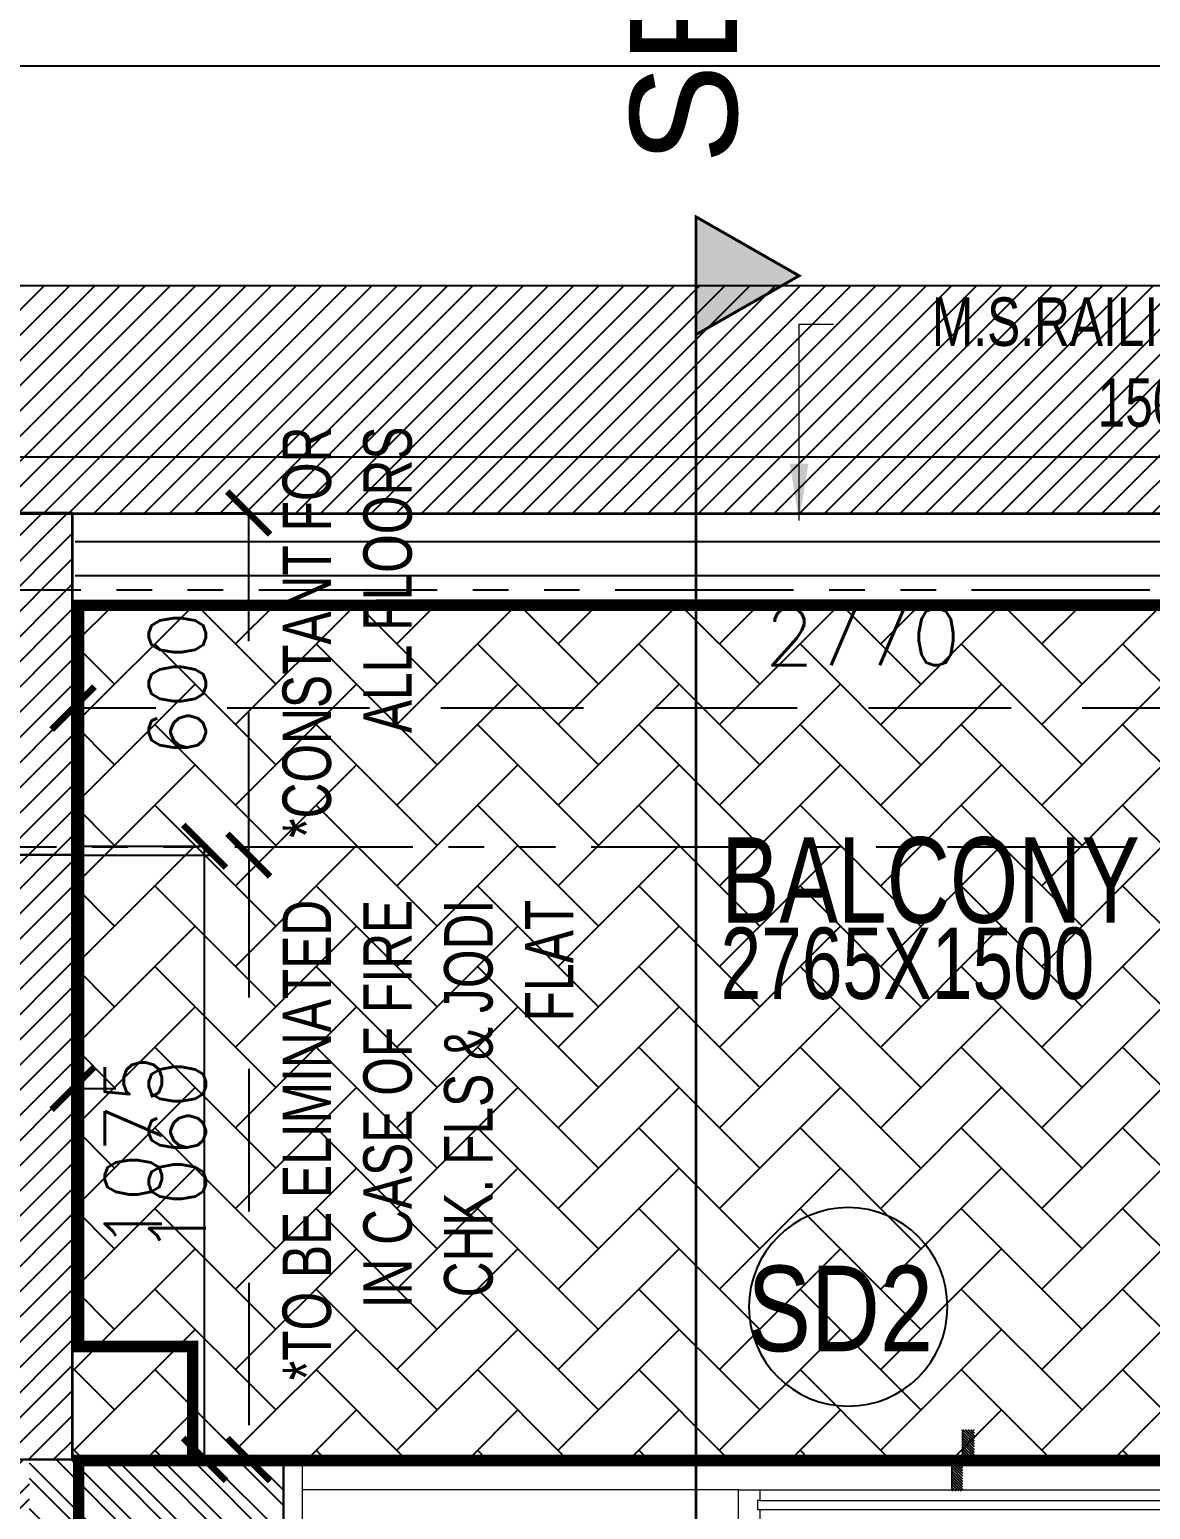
# Model space of a CAD drawing. Header units: millimetres. Extents: x 1135099 to 1230264, y -5736945 to -5695799.
# Drawn here: x 1206271 to 1208237, y -5702252 to -5699657 of the extents above; entities that cross this region are included whole.
import ezdxf
from ezdxf.enums import TextEntityAlignment as Align

# ---------------------------------------------------------------- set-up
doc = ezdxf.new("R2010")
doc.units = ezdxf.units.MM
doc.header["$LTSCALE"] = 1000
doc.header["$MEASUREMENT"] = 0
for name, pattern in [('$0$AUDIT_D_120904163729-0', [0]), ('$0$PHANTOM2', [1.25, 0.625, -0.125, 0.125, -0.125, 0.125, -0.125]), ('$2$AUDIT_D_120904163729-0', [0]), ('$5$HIDDEN', [0.375, 0.25, -0.125]), ('2BHK-A - BACK$1$AUDIT_D_120904163729-0', [0]), ('AUDIT_D_120904163729-0', [0]), ('T8(T9 IS SIMILAR) - DIMENSION & TEXTING$0$HIDDEN', [0.375, 0.25, -0.125]), ('T8(T9 IS SIMILAR) - TYPICAL FLOOR ELEVATION$1$AUDIT_D_120904163729-0', [0]), ('T8(T9 IS SIMILAR)$0$$0$HIDDEN', [0.375, 0.25, -0.125]), ('T8_PROFILE SECTIONS$0$HIDDEN', [0.375, 0.25, -0.125]), ('T8_PROFILE SECTIONS$0$PHANTOM2', [1.25, 0.625, -0.125, 0.125, -0.125, 0.125, -0.125])]:
    doc.linetypes.add(name, pattern=pattern)
doc.layers.get('0').update_dxf_attribs({"linetype": 'AUDIT_D_120904163729-0'})
for name, color, linetype in [('$0$A-WALL-FEATURES', 6, '$0$AUDIT_D_120904163729-0'), ('$1$A-DIM', 1, '$2$AUDIT_D_120904163729-0'), ('2BHK-A - BACK$1$A-DECK SUNK 125', 8, 'Continuous'), ('2BHK-A - BACK$1$A-HATCH -160', 251, '2BHK-A - BACK$1$AUDIT_D_120904163729-0'), ('2BHK-A - BACK$1$a-tile drop', 3, 'Continuous'), ('2BHK-A - BACK$1$APT PLANS-typ$0$TILEDROP', 3, 'Continuous'), ('2BHK-A - BACK$1$ELE 1', 1, 'Continuous'), ('T8(T9 IS SIMILAR) - DIMENSION & TEXTING$0$A-DIMENSIONS', 2, 'T8(T9 IS SIMILAR) - DIMENSION & TEXTING$0$HIDDEN'), ('T8(T9 IS SIMILAR) - DIMENSION & TEXTING$1$a-window-no', 125, 'Continuous'), ('T8(T9 IS SIMILAR) - TYPICAL FLOOR ELEVATION$1$A-WALL-FEATURES', 6, 'T8(T9 IS SIMILAR) - TYPICAL FLOOR ELEVATION$1$AUDIT_D_120904163729-0'), ('T8(T9 IS SIMILAR)$0$S-BEAM', 20, 'T8(T9 IS SIMILAR)$0$$0$HIDDEN'), ('T8_PROFILE SECTIONS$0$A-PROFILE SECTIONS', 81, 'T8_PROFILE SECTIONS$0$PHANTOM2')]:
    doc.layers.add(name, color=color, linetype=linetype)
for name, color, linetype, lineweight in [('2BHK-A - BACK$1$A-WALL- 160', 6, 'Continuous', 30), ('2BHK-A - BACK$1$Ele', 8, 'Continuous', 15), ('2BHK-A - BACK$1$Window', 4, 'Continuous', 20), ('T8(T9 IS SIMILAR) - DIMENSION & TEXTING$1$a-Text', 4, 'Continuous', 0), ('T8(T9 IS SIMILAR) - DIMENSION & TEXTING$1$a-TEXT -R SIZE', 4, 'Continuous', 0), ('T8(T9 IS SIMILAR) - DIMENSION & TEXTING$1$R0-18-10-2014-T1-1st Podium Floor Plan$0$Text', 2, 'Continuous', 0), ('T8(T9 IS SIMILAR)$0$D&W', 8, 'Continuous', 25)]:
    doc.layers.add(name, color=color, linetype=linetype, lineweight=lineweight)
doc.layers.add('A-RERA CARPET AREA', color=30, linetype='Continuous', plot=False)
doc.styles.add('$6$Romans 1', font='romans.shx', dxfattribs={"height": 100})
doc.styles.add('T8(T9 IS SIMILAR) - DIMENSION & TEXTING$0$Romans 1', font='romans.shx', dxfattribs={"height": 100})
doc.styles.add('T8(T9 IS SIMILAR) - DIMENSION & TEXTING$1$ARIAL ARROW', font='swisscl.ttf')
doc.styles.add('T8(T9 IS SIMILAR) - DIMENSION & TEXTING$1$LODHA STANDERD', font='sanss___.ttf')
doc.styles.add('T8(T9 IS SIMILAR) - DIMENSION & TEXTING$1$Tahoma', font='tahoma.ttf')
doc.styles.add('T8_PROFILE SECTIONS$0$arial', font='sanss___.ttf')
doc.dimstyles.new('$2$ALPINE S', dxfattribs={"dimscale": 0, "dimtxt": 100, "dimasz": 75, "dimexe": 0, "dimexo": 0, "dimgap": 75, "dimtad": 1, "dimdec": 0, "dimzin": 0, "dimdsep": 46, "dimtxsty": '$6$Romans 1', "dimblk": '$6$_ArchTick', "dimcen": 0.09, "dimclrd": 256, "dimclre": 256, "dimclrt": 7, "dimadec": 0, "dimazin": 0, "dimtfac": 1, "dimtdec": 0, "dimtofl": 0, "dimtmove": 1, "dimatfit": 0, "dimldrblk": '$2$_Open90', "dimfxl": 1, "dimtolj": 1, "dimtzin": 0, "dimarcsym": 0})
doc.dimstyles.new('T8(T9 IS SIMILAR) - DIMENSION & TEXTING$0$ALPINE S', dxfattribs={"dimscale": 0, "dimtxt": 100, "dimasz": 75, "dimexe": 0, "dimexo": 0, "dimgap": 75, "dimtad": 1, "dimdec": 0, "dimzin": 0, "dimdsep": 46, "dimtxsty": 'T8(T9 IS SIMILAR) - DIMENSION & TEXTING$0$Romans 1', "dimblk": 'T8(T9 IS SIMILAR) - DIMENSION & TEXTING$0$_ArchTick', "dimcen": 0.09, "dimclrd": 256, "dimclre": 256, "dimclrt": 7, "dimadec": 0, "dimazin": 0, "dimtfac": 1, "dimtdec": 0, "dimtofl": 0, "dimtmove": 1, "dimatfit": 0, "dimldrblk": 'T8(T9 IS SIMILAR) - DIMENSION & TEXTING$0$_Open90', "dimfxl": 1, "dimtolj": 1, "dimtzin": 0, "dimarcsym": 0})
doc.dimstyles.new('T8(T9 IS SIMILAR) - DIMENSION & TEXTING$1$SAMATA STD', dxfattribs={"dimtxt": 100, "dimasz": 50, "dimexe": 50, "dimexo": 50, "dimgap": 10, "dimtad": 0, "dimdec": 0, "dimrnd": 5, "dimzin": 0, "dimdsep": 46, "dimtxsty": 'T8(T9 IS SIMILAR) - DIMENSION & TEXTING$1$Tahoma', "dimblk": 'T8(T9 IS SIMILAR) - DIMENSION & TEXTING$1$_Origin2', "dimcen": -50, "dimdle": 50, "dimclrd": 7, "dimclre": 7, "dimclrt": 7, "dimadec": 0, "dimazin": 0, "dimtfac": 1, "dimtdec": 0, "dimtmove": 1, "dimatfit": 3, "dimfxl": 150, "dimtfill": 1, "dimtolj": 1, "dimtzin": 0, "dimlwd": -1, "dimlwe": -1, "dimarcsym": 0})

# ---------------------------------------------------------------- blocks, each defined once
blk = doc.blocks.new('T8(T9 IS SIMILAR) - DIMENSION & TEXTING$1$WINDOW TAG')
at = {"layer": 'T8(T9 IS SIMILAR) - DIMENSION & TEXTING$1$a-window-no'}
blk.add_circle((0, 0), 174.0900956831736, dxfattribs=at)
at = {"layer": 'T8(T9 IS SIMILAR) - DIMENSION & TEXTING$1$a-window-no', "style": 'T8(T9 IS SIMILAR) - DIMENSION & TEXTING$1$LODHA STANDERD'}
blk.add_attdef('WINDOW', text='', height=150, dxfattribs=at).set_placement((11.34681474116587, 2.790841638110578), align=Align.MIDDLE_CENTER)
blk = doc.blocks.new('T8(T9 IS SIMILAR) - DIMENSION & TEXTING$0$_ArchTick')
at = {"color": 0, "linetype": 'ByBlock', "const_width": 0.15}
blk.add_lwpolyline([(-0.5, -0.5), (0.5, 0.5)], dxfattribs=at)
blk = doc.blocks.new('*D495')
at = {"layer": 'T8(T9 IS SIMILAR) - DIMENSION & TEXTING$0$A-DIMENSIONS', "linetype": 'T8(T9 IS SIMILAR) - DIMENSION & TEXTING$0$HIDDEN', "lineweight": -2, "transparency": 16777216}
for p, q in [((1206347.264499908, -5700900.801888522), (1206347.264499908, -5700846.49999999)), ((1209117.264499895, -5700900.801888522), (1209117.264499895, -5700846.49999999))]:
    blk.add_line(p, q, dxfattribs=at)
at = {"layer": 'T8(T9 IS SIMILAR) - DIMENSION & TEXTING$0$A-DIMENSIONS', "lineweight": -2, "transparency": 16777216}
blk.add_line((1209117.264499895, -5700846.49999999), (1206347.264499908, -5700846.49999999), dxfattribs=at)
at = {"layer": 'T8(T9 IS SIMILAR) - DIMENSION & TEXTING$0$A-DIMENSIONS', "linetype": 'ByBlock', "lineweight": -2, "transparency": 16777216, "xscale": 75, "yscale": 75, "zscale": 75, "rotation": 180}
blk.add_blockref('T8(T9 IS SIMILAR) - DIMENSION & TEXTING$0$_ArchTick', (1206347.264499908, -5700846.49999999), dxfattribs=at)
at = {"layer": 'T8(T9 IS SIMILAR) - DIMENSION & TEXTING$0$A-DIMENSIONS', "linetype": 'ByBlock', "lineweight": -2, "transparency": 16777216, "xscale": 75, "yscale": 75, "zscale": 75}
blk.add_blockref('T8(T9 IS SIMILAR) - DIMENSION & TEXTING$0$_ArchTick', (1209117.264499895, -5700846.49999999), dxfattribs=at)
at = {"layer": 'T8(T9 IS SIMILAR) - DIMENSION & TEXTING$0$A-DIMENSIONS', "color": 7, "linetype": 'ByBlock', "transparency": 16777216, "insert": (1207732.264499902, -5700721.49999999), "char_height": 100, "attachment_point": 5, "style": 'T8(T9 IS SIMILAR) - DIMENSION & TEXTING$0$Romans 1'}
blk.add_mtext('\\A1;2770', dxfattribs=at)
blk = doc.blocks.new('T8(T9 IS SIMILAR) - DIMENSION & TEXTING$0$_Open90')
at = {"color": 0, "linetype": 'ByBlock', "lineweight": -2}
for p, q in [((-0.5, 0.5), (0, 0)), ((0, 0), (-1, 0)), ((0, 0), (-0.5, -0.5))]:
    blk.add_line(p, q, dxfattribs=at)
blk = doc.blocks.new('T8(T9 IS SIMILAR) - DIMENSION & TEXTING$1$_Origin2')
at = {"color": 0, "linetype": 'ByBlock', "lineweight": -2}
blk.add_line((-0.5, 0), (-1, 0), dxfattribs=at)
for radius in [0.5, 0.25]:
    blk.add_circle((0, 0), radius, dxfattribs=at)
blk = doc.blocks.new('*D244')
at = {"layer": 'T8(T9 IS SIMILAR) - DIMENSION & TEXTING$0$A-DIMENSIONS', "linetype": 'T8(T9 IS SIMILAR) - DIMENSION & TEXTING$0$HIDDEN', "lineweight": -2, "transparency": 16777216}
for p, q in [((1206561.487452199, -5700504.318730016), (1206655.26082179, -5700504.318730016)), ((1206347.484175575, -5701104.318730017), (1206655.26082179, -5701104.318730017))]:
    blk.add_line(p, q, dxfattribs=at)
at = {"layer": 'T8(T9 IS SIMILAR) - DIMENSION & TEXTING$0$A-DIMENSIONS', "lineweight": -2, "transparency": 16777216}
blk.add_line((1206655.26082179, -5701104.318730017), (1206655.26082179, -5700504.318730016), dxfattribs=at)
at = {"layer": 'T8(T9 IS SIMILAR) - DIMENSION & TEXTING$0$A-DIMENSIONS', "linetype": 'ByBlock', "lineweight": -2, "transparency": 16777216, "xscale": 75, "yscale": 75, "zscale": 75}
for p, rotation in [((1206655.26082179, -5700504.318730016), 90), ((1206655.26082179, -5701104.318730017), 270)]:
    blk.add_blockref('T8(T9 IS SIMILAR) - DIMENSION & TEXTING$0$_ArchTick', p, dxfattribs=dict(at, rotation=rotation))
at = {"layer": 'T8(T9 IS SIMILAR) - DIMENSION & TEXTING$0$A-DIMENSIONS', "color": 7, "linetype": 'ByBlock', "transparency": 16777216, "insert": (1206530.260821791, -5700804.318730017), "char_height": 100, "attachment_point": 5, "rotation": 90, "style": 'T8(T9 IS SIMILAR) - DIMENSION & TEXTING$0$Romans 1'}
blk.add_mtext('\\A1;600', dxfattribs=at)
blk = doc.blocks.new('*D245')
at = {"layer": 'T8(T9 IS SIMILAR) - DIMENSION & TEXTING$0$A-DIMENSIONS', "linetype": 'T8(T9 IS SIMILAR) - DIMENSION & TEXTING$0$HIDDEN', "lineweight": -2, "transparency": 16777216}
for p, q in [((1206347.484175575, -5701104.318730017), (1206655.26082179, -5701104.318730017)), ((1206347.101685182, -5702164.318730017), (1206655.26082179, -5702164.318730017))]:
    blk.add_line(p, q, dxfattribs=at)
at = {"layer": 'T8(T9 IS SIMILAR) - DIMENSION & TEXTING$0$A-DIMENSIONS', "lineweight": -2, "transparency": 16777216}
blk.add_line((1206655.26082179, -5701104.318730017), (1206655.26082179, -5702164.318730017), dxfattribs=at)
at = {"layer": 'T8(T9 IS SIMILAR) - DIMENSION & TEXTING$0$A-DIMENSIONS', "linetype": 'ByBlock', "lineweight": -2, "transparency": 16777216, "xscale": 75, "yscale": 75, "zscale": 75}
for p, rotation in [((1206655.26082179, -5701104.318730017), 90), ((1206655.26082179, -5702164.318730017), 270)]:
    blk.add_blockref('T8(T9 IS SIMILAR) - DIMENSION & TEXTING$0$_ArchTick', p, dxfattribs=dict(at, rotation=rotation))
at = {"layer": 'T8(T9 IS SIMILAR) - DIMENSION & TEXTING$0$A-DIMENSIONS', "color": 7, "linetype": 'ByBlock', "transparency": 16777216, "insert": (1206530.260821791, -5701634.318730017), "char_height": 100, "attachment_point": 5, "rotation": 90, "style": 'T8(T9 IS SIMILAR) - DIMENSION & TEXTING$0$Romans 1'}
blk.add_mtext('\\A1;1060', dxfattribs=at)
blk = doc.blocks.new('*D246')
at = {"layer": 'T8(T9 IS SIMILAR) - DIMENSION & TEXTING$0$A-DIMENSIONS', "linetype": 'T8(T9 IS SIMILAR) - DIMENSION & TEXTING$0$HIDDEN', "lineweight": -2, "transparency": 16777216}
for p, q in [((1206197.484175575, -5701334.318730017), (1206197.484175575, -5701513.477928505)), ((1206347.101685182, -5701334.318730017), (1206347.101685182, -5701513.477928505))]:
    blk.add_line(p, q, dxfattribs=at)
at = {"layer": 'T8(T9 IS SIMILAR) - DIMENSION & TEXTING$0$A-DIMENSIONS', "lineweight": -2, "transparency": 16777216}
for p, q in [((1206197.484175575, -5701513.477928505), (1206122.484175575, -5701513.477928505)), ((1206347.101685182, -5701513.477928505), (1206422.101685182, -5701513.477928505))]:
    blk.add_line(p, q, dxfattribs=at)
at = {"layer": 'T8(T9 IS SIMILAR) - DIMENSION & TEXTING$0$A-DIMENSIONS', "linetype": 'ByBlock', "lineweight": -2, "transparency": 16777216, "xscale": 75, "yscale": 75, "zscale": 75}
blk.add_blockref('T8(T9 IS SIMILAR) - DIMENSION & TEXTING$0$_ArchTick', (1206197.484175575, -5701513.477928505), dxfattribs=at)
at = {"layer": 'T8(T9 IS SIMILAR) - DIMENSION & TEXTING$0$A-DIMENSIONS', "linetype": 'ByBlock', "lineweight": -2, "transparency": 16777216, "xscale": 75, "yscale": 75, "zscale": 75, "rotation": 180}
blk.add_blockref('T8(T9 IS SIMILAR) - DIMENSION & TEXTING$0$_ArchTick', (1206347.101685182, -5701513.477928505), dxfattribs=at)
at = {"layer": 'T8(T9 IS SIMILAR) - DIMENSION & TEXTING$0$A-DIMENSIONS', "color": 7, "linetype": 'ByBlock', "transparency": 16777216, "insert": (1205998.34790451, -5701525.977928505), "char_height": 100, "attachment_point": 5, "style": 'T8(T9 IS SIMILAR) - DIMENSION & TEXTING$0$Romans 1'}
blk.add_mtext('\\A1;150', dxfattribs=at)
blk = doc.blocks.new('2BHK-A - BACK$1$2400')
at = {"layer": '2BHK-A - BACK$1$Window', "color": 1, "lineweight": 13}
for p, q in [((1151176.486151809, -5692111.929242792), (1148842.486151809, -5692111.929242792)), ((1149607.486151809, -5692111.929242792), (1148879.986151809, -5692111.929242792)), ((1149607.486151809, -5692165.255909459), (1148879.986151809, -5692165.255909459)), ((1150373.736151809, -5692165.255909459), (1149644.986151809, -5692165.255909459)), ((1150411.236151809, -5692165.255909459), (1151176.48615181, -5692165.25590946)), ((1149607.486151809, -5692218.582576125), (1148842.486151809, -5692218.582576125)), ((1150373.736151809, -5692218.582576125), (1149644.986151809, -5692218.582576125)), ((1151138.986151809, -5692218.582576125), (1150411.236151809, -5692218.582576125)), ((1150373.736151809, -5692271.929242792), (1148842.486151809, -5692271.929242792)), ((1151138.986151809, -5692271.929242792), (1150411.236151809, -5692271.929242792))]:
    blk.add_line(p, q, dxfattribs=at)
at = {"layer": '2BHK-A - BACK$1$Window', "color": 5, "lineweight": 13}
for p, q in [((1149607.486151809, -5692142.172576125), (1148879.986151809, -5692142.172576125)), ((1149607.486151809, -5692146.672576125), (1148879.986151809, -5692146.672576125)), ((1150373.736151809, -5692183.839242792), (1149644.986151809, -5692183.839242792)), ((1150373.736151809, -5692199.999242792), (1149644.986151809, -5692199.999242792)), ((1151138.986151809, -5692237.165909459), (1150411.236151809, -5692237.165909459)), ((1151138.986151809, -5692253.345909459), (1150411.236151809, -5692253.345909459))]:
    blk.add_line(p, q, dxfattribs=at)
at = {"layer": '2BHK-A - BACK$1$Window', "color": 4, "lineweight": 13}
for points in [[(1148842.486151809, -5692111.929242792), (1148809.486151809, -5692111.929242792), (1148809.486151809, -5692271.929242792), (1148842.486151809, -5692271.929242792)], [(1148879.986151809, -5692146.672576125), (1148879.986151809, -5692165.255909459), (1148842.486151809, -5692165.255909459), (1148842.486151809, -5692111.929242792), (1148879.986151809, -5692111.929242792), (1148879.986151809, -5692142.172576125), (1148875.486151809, -5692142.172576125), (1148875.486151809, -5692146.672576125)], [(1149607.486151809, -5692146.672576125), (1149607.486151809, -5692165.255909459), (1149644.986151809, -5692165.255909459), (1149644.986151809, -5692111.929242792), (1149607.486151809, -5692111.929242792), (1149607.486151809, -5692142.172576125), (1149611.986151809, -5692142.172576125), (1149611.986151809, -5692146.672576125)], [(1151209.486151809, -5692111.929242792), (1151176.486151809, -5692111.929242792), (1151176.486151809, -5692271.929242792), (1151209.486151809, -5692271.929242792)], [(1149644.986151809, -5692199.999242792), (1149644.986151809, -5692218.582576125), (1149607.486151809, -5692218.582576125), (1149607.486151809, -5692165.255909459), (1149644.986151809, -5692165.255909459), (1149644.986151809, -5692183.839242792), (1149640.486151809, -5692183.839242792), (1149640.486151809, -5692199.999242792)], [(1150373.736151809, -5692199.999242792), (1150373.736151809, -5692218.582576125), (1150411.236151809, -5692218.582576125), (1150411.236151809, -5692165.255909459), (1150373.736151809, -5692165.255909459), (1150373.736151809, -5692183.839242792), (1150378.236151809, -5692183.839242792), (1150378.236151809, -5692199.999242792)], [(1150411.236151809, -5692253.345909459), (1150411.236151809, -5692271.929242792), (1150373.736151809, -5692271.929242792), (1150373.736151809, -5692218.582576125), (1150411.236151809, -5692218.582576125), (1150411.236151809, -5692237.165909459), (1150406.736151809, -5692237.165909459), (1150406.736151809, -5692253.345909459)], [(1151138.986151809, -5692253.345909459), (1151138.986151809, -5692271.929242792), (1151176.486151809, -5692271.929242792), (1151176.486151809, -5692218.582576125), (1151138.986151809, -5692218.582576125), (1151138.986151809, -5692237.165909459), (1151143.486151809, -5692237.165909459), (1151143.486151809, -5692253.345909459)]]:
    blk.add_lwpolyline(points, close=True, dxfattribs=at)
blk = doc.blocks.new('2BHK-A - BACK$1$TILE DROP -x')
at = {"layer": '2BHK-A - BACK$1$APT PLANS-typ$0$TILEDROP'}
h = blk.add_hatch(dxfattribs=at)
h.set_pattern_fill('ACET-2D-ANSI31', color=8, scale=27, angle=89.99999999999999, style=0)
h.set_pattern_definition([(135, (583590.9236926732, -2384968.149215905), (-2.386485386504599, -2.386485386504597), [])])
h.paths.add_polyline_path([(-58302.9723300992, -19205.88290152699), (-58302.9723300992, -19151.23819424305), (-58284.24371004454, -19151.23819424305), (-58284.24371004431, -19205.88290152699)])
edge = h.paths.add_edge_path()
edge.add_line((-58302.97233009944, -19258.46835517604), (-58323.90664812957, -19258.46835517613))
edge.add_line((-58302.9723301006, -19205.88290152699), (-58302.97233009926, -19258.46835517565))
edge.add_line((-58323.71331987437, -19205.88290152792), (-58302.97233010079, -19205.88290152797))
edge.add_line((-58323.71331987297, -19258.46835517604), (-58323.71331987411, -19205.88290152738))
at = {"layer": '2BHK-A - BACK$1$APT PLANS-typ$0$TILEDROP', "color": 1}
blk.add_line((-58251.96799331647, -19205.88290150929), (-58335.99705454288, -19205.88290150929), dxfattribs=at)
at = {"layer": '2BHK-A - BACK$1$APT PLANS-typ$0$TILEDROP', "color": 20, "const_width": 3}
for points in [[(-58284.24371004431, -19205.88290152885), (-58284.24371004454, -19151.23819424491)], [(-58302.97233009944, -19258.4683551779), (-58302.9723300992, -19205.88290152885)], [(-58302.9723300992, -19205.88290152885), (-58284.24371004431, -19205.88290152885)]]:
    blk.add_lwpolyline(points, dxfattribs=at)
blk = doc.blocks.new('2BHK-A - BACK')
at = {"layer": '2BHK-A - BACK$1$A-DECK SUNK 125'}
h = blk.add_hatch(dxfattribs=at)
h.set_pattern_fill('AR-HBONE', color=256, scale=25)
h.set_pattern_definition([(45.00000000000001, (54492.58292267658, 14880.84524511546), (1.110223024625157e-14, 141.4213562373095), [299.9999999999999, -99.99999999999997]), (135, (54563.29360080138, 14951.55592324026), (1.110223024625157e-14, 141.4213562373095), [299.9999999999996, -99.9999999999999])])
h.paths.add_polyline_path([(1206197.06875511, -5702164.293929083), (1206197.069074492, -5700664.318730014), (1203427.069074492, -5700664.318730014), (1203427.069074492, -5702164.318730015)])
at = {"layer": '2BHK-A - BACK$1$A-HATCH -160', "linetype": 'ByBlock'}
h = blk.add_hatch(dxfattribs=at)
h.set_pattern_fill('ANSI32', color=256, scale=150)
h.set_pattern_definition([(45.00000000000001, (6.51925802230835e-09, 0), (-39.77475644174329, 39.7747564417433), []), (45.00000000000001, (26.51650425605476, 0), (-39.77475644174329, 39.7747564417433), [])])
h.paths.add_polyline_path([(1205827.069074492, -5702324.318730015), (1206272.10168518, -5702324.318730015), (1206272.10168518, -5702164.318730015), (1205827.069074492, -5702164.318730015)])
h.paths.add_polyline_path([(1202792.069074492, -5702324.318730015), (1202792.069074492, -5702164.318730015), (1203427.069074492, -5702164.318730015), (1203427.069074492, -5702324.318730015)])
at = {"layer": '2BHK-A - BACK$1$A-WALL- 160', "linetype": 'ByBlock'}
for p, q in [((1206347.10168518, -5701104.318730015), (1206197.10168518, -5701104.318730015)), ((1205827.069074492, -5702164.318730015), (1206272.10168518, -5702164.318730015)), ((1205827.069074492, -5702164.318730015), (1205827.069074492, -5702324.318730015))]:
    blk.add_line(p, q, dxfattribs=at)
blk.add_lwpolyline([(1206197.10168518, -5702164.318730015), (1206197.10168518, -5700504.318730014), (1206347.10168518, -5700504.318730014), (1206347.10168518, -5702164.318730015)], dxfattribs=at)
at = {"layer": '2BHK-A - BACK$1$Ele'}
for p, q in [((1206197.10168518, -5700504.318730014), (1203267.069074492, -5700504.318730014)), ((1206192.10168518, -5700664.318730014), (1203427.069074492, -5700664.318730014))]:
    blk.add_line(p, q, dxfattribs=at)
at = {"layer": '2BHK-A - BACK$1$ELE 1'}
for p, q in [((1206192.10168518, -5700554.318732446), (1203317.069076924, -5700554.318732446)), ((1206192.10168518, -5700614.318727583), (1203377.06907206, -5700614.318727583))]:
    blk.add_line(p, q, dxfattribs=at)
at = {"layer": '2BHK-A - BACK$1$a-tile drop', "extrusion": (0, 0, -1), "zscale": -1, "rotation": 180}
blk.add_blockref('2BHK-A - BACK$1$TILE DROP -x', (-1262938.879952528, -5721370.817933898), dxfattribs=at)
at = {"layer": '2BHK-A - BACK$1$A-WALL- 160', "linetype": 'ByBlock'}
blk.add_blockref('2BHK-A - BACK$1$2400', (54617.61553339008, -10052.38948723488), dxfattribs=at)
blk = doc.blocks.new('T8(T9 IS SIMILAR) - TYPICAL FLOOR ELEVATION')
at = {"layer": 'T8(T9 IS SIMILAR) - TYPICAL FLOOR ELEVATION$1$A-WALL-FEATURES', "linetype": 'ByBlock'}
blk.add_lwpolyline([(1203167.264499921, -5701090.314303478), (1203167.264499921, -5700405.793153535), (1209377.264499896, -5700405.793153532), (1209377.264499896, -5701090.314303478)], dxfattribs=at)
blk = doc.blocks.new('T8(T9 IS SIMILAR)')
at = {"layer": 'T8(T9 IS SIMILAR)$0$D&W', "linetype": 'ByBlock'}
blk.add_blockref('2BHK-A - BACK', (1.862645149230957e-09, 0), dxfattribs=at)
at = {"layer": 'T8(T9 IS SIMILAR)$0$D&W', "linetype": 'ByBlock', "xscale": -1}
blk.add_blockref('2BHK-A - BACK', (2412544.585860755, 0), dxfattribs=at)
at = {"layer": 'T8(T9 IS SIMILAR)$0$D&W', "linetype": 'ByBlock'}
blk.add_blockref('T8(T9 IS SIMILAR) - TYPICAL FLOOR ELEVATION', (1.862645149230957e-09, 0), dxfattribs=at)
at = {"layer": 'T8(T9 IS SIMILAR)$0$S-BEAM'}
blk.add_line((1202791.57806529, -5702164.594816098), (1209751.732613578, -5702164.489069233), dxfattribs=at)
blk = doc.blocks.new('T8_PROFILE SECTIONS$0$MH')
at = {"layer": 'T8_PROFILE SECTIONS$0$A-PROFILE SECTIONS', "linetype": 'T8_PROFILE SECTIONS$0$HIDDEN', "ltscale": 2}
h = blk.add_hatch(color=256, dxfattribs=at)
h.dxf.hatch_style = 1
h.paths.add_polyline_path([(1140339.124311035, -5697424.81374602), (1140519.916375025, -5697528.064234673), (1140339.124311035, -5697631.314723326)])
at = {"layer": 'T8_PROFILE SECTIONS$0$A-PROFILE SECTIONS', "linetype": 'T8_PROFILE SECTIONS$0$HIDDEN', "ltscale": 2, "const_width": 5}
blk.add_lwpolyline([(1140339.124311035, -5697424.81374602), (1140339.124311035, -5697424.81374602), (1140519.916375025, -5697528.064234673), (1140339.124311035, -5697631.314723326)], close=True, dxfattribs=at)
blk.add_lwpolyline([(1140339.124311035, -5697424.81374602), (1140339.124311035, -5700565.721602574)], dxfattribs=at)
blk = doc.blocks.new('PROFILE SECTION LINE T9')
at = {"layer": 'T8_PROFILE SECTIONS$0$A-PROFILE SECTIONS', "linetype": 'ByBlock'}
blk.add_blockref('T8_PROFILE SECTIONS$0$MH', (-1118616.062162405, 5709055.297020408, 0.02432551863291288), dxfattribs=at)
at = {"layer": 'T8_PROFILE SECTIONS$0$A-PROFILE SECTIONS', "linetype": 'ByBlock', "insert": (21797.5472468005, 11723.23663106933, 0.02432551863291288), "char_height": 187.5, "attachment_point": 7, "rotation": 90, "style": 'T8_PROFILE SECTIONS$0$arial'}
blk.add_mtext_dynamic_manual_height_columns('SEC-2', width=301.3344262428582, gutter_width=500, heights=[0], dxfattribs=at)
blk = doc.blocks.new('$6$_ArchTick')
at = {"color": 0, "linetype": 'ByBlock', "const_width": 0.15}
blk.add_lwpolyline([(-0.5, -0.5), (0.5, 0.5)], dxfattribs=at)
blk = doc.blocks.new('*D138')
at = {"layer": '$1$A-DIM', "linetype": '$5$HIDDEN', "lineweight": -2, "transparency": 16777216}
for p, q in [((17960.19542541681, 18394.07009986322), (17960.19542541681, 19079.19787086267)), ((24920.19542541658, 18394.07009986322), (24920.19542541658, 19079.19787086267))]:
    blk.add_line(p, q, dxfattribs=at)
at = {"layer": '$1$A-DIM', "lineweight": -2, "transparency": 16777216}
blk.add_line((17960.19542541681, 19079.19787086267), (24920.19542541658, 19079.19787086267), dxfattribs=at)
at = {"layer": '$1$A-DIM', "linetype": 'ByBlock', "lineweight": -2, "transparency": 16777216, "xscale": 75, "yscale": 75, "zscale": 75, "rotation": 180}
blk.add_blockref('$6$_ArchTick', (17960.19542541681, 19079.19787086267), dxfattribs=at)
at = {"layer": '$1$A-DIM', "linetype": 'ByBlock', "lineweight": -2, "transparency": 16777216, "xscale": 75, "yscale": 75, "zscale": 75}
blk.add_blockref('$6$_ArchTick', (24920.19542541658, 19079.19787086267), dxfattribs=at)
at = {"layer": '$1$A-DIM', "color": 7, "linetype": 'ByBlock', "transparency": 16777216, "insert": (20755.72310946626, 19213.72168038648), "char_height": 100, "attachment_point": 5, "style": '$6$Romans 1'}
blk.add_mtext("\\A1;6960 ARCH PROFILE 'P1'", dxfattribs=at)
blk = doc.blocks.new('$2$_Open90')
at = {"color": 0, "linetype": 'ByBlock', "lineweight": -2}
for p, q in [((-0.5, 0.5), (0, 0)), ((0, 0), (-1, 0)), ((0, 0), (-0.5, -0.5))]:
    blk.add_line(p, q, dxfattribs=at)
blk = doc.blocks.new('*D153')
at = {"layer": '$1$A-DIM', "linetype": '$5$HIDDEN', "lineweight": -2, "transparency": 16777216}
for p, q in [((21515.03261068882, 17711), (21747.22817952349, 17711)), ((21515.03261068882, 16635.54452337418), (21747.22817952349, 16635.54452337418))]:
    blk.add_line(p, q, dxfattribs=at)
at = {"layer": '$1$A-DIM', "lineweight": -2, "transparency": 16777216}
blk.add_line((21747.22817952349, 16635.54452337418), (21747.22817952349, 17711), dxfattribs=at)
at = {"layer": '$1$A-DIM', "linetype": 'ByBlock', "lineweight": -2, "transparency": 16777216, "xscale": 75, "yscale": 75, "zscale": 75}
for p, rotation in [((21747.22817952349, 17711), 90), ((21747.22817952349, 16635.54452337418), 270)]:
    blk.add_blockref('$6$_ArchTick', p, dxfattribs=dict(at, rotation=rotation))
at = {"layer": '$1$A-DIM', "color": 7, "linetype": 'ByBlock', "transparency": 16777216, "insert": (21622.22817952348, 17173.27226168709), "char_height": 100, "attachment_point": 5, "rotation": 90, "style": '$6$Romans 1'}
blk.add_mtext('\\A1;1075', dxfattribs=at)
blk = doc.blocks.new('T8(T9 IS SIMILAR) - DIMENSION & TEXTING')
at = {"linetype": 'ByBlock'}
h = blk.add_hatch(dxfattribs=at)
h.set_pattern_fill('ANSI31', color=8, scale=250)
h.set_pattern_definition([(45, (0, 0), (-22.09708691207961, 22.09708691207961), [])])
h.paths.add_polyline_path([(1206197.675420771, -5702164.318730017), (1206347.292930379, -5702164.318730017), (1206347.101685182, -5700504.318730016), (1206197.484175575, -5700504.318730016)])
at = {"layer": 'T8(T9 IS SIMILAR) - DIMENSION & TEXTING$1$a-window-no'}
ref = blk.add_blockref('T8(T9 IS SIMILAR) - DIMENSION & TEXTING$1$WINDOW TAG', (1207706.743532298, -5701896.562155463), dxfattribs=dict(at, xscale=-1, rotation=180))
ref.add_attrib('WINDOW', 'SD2', dxfattribs={"height": 150, "style": 'T8(T9 IS SIMILAR) - DIMENSION & TEXTING$1$LODHA STANDERD', "width": 0.8}).set_placement((1207692.575943747, -5701899.352997099), align=Align.MIDDLE_CENTER)
at = {"layer": 'T8(T9 IS SIMILAR) - DIMENSION & TEXTING$1$a-Text', "style": 'T8(T9 IS SIMILAR) - DIMENSION & TEXTING$1$ARIAL ARROW'}
blk.add_text('BALCONY', height=150, dxfattribs=at).set_placement((1207483.593949615, -5701222.973313971))
at = {"layer": 'T8(T9 IS SIMILAR) - DIMENSION & TEXTING$1$a-TEXT -R SIZE', "color": 2, "style": 'T8(T9 IS SIMILAR) - DIMENSION & TEXTING$1$ARIAL ARROW'}
blk.add_text('2765X1500', height=125, dxfattribs=at).set_placement((1207482.759391314, -5701356.45216312))
at = {"layer": 'T8(T9 IS SIMILAR) - DIMENSION & TEXTING$1$R0-18-10-2014-T1-1st Podium Floor Plan$0$Text', "linetype": 'ByBlock', "insert": (1208874.984498983, -5700126.34487156, 0.4895635743113104), "char_height": 85, "width": 1176.168103157658, "attachment_point": 3, "style": 'T8(T9 IS SIMILAR) - DIMENSION & TEXTING$1$ARIAL ARROW'}
blk.add_mtext('M.S.RAILINGAS/DET. ON 150MM UPSTAND', dxfattribs=at)
at = {"layer": 'T8(T9 IS SIMILAR) - DIMENSION & TEXTING$1$R0-18-10-2014-T1-1st Podium Floor Plan$0$Text', "linetype": 'ByBlock', "char_height": 85, "attachment_point": 3, "rotation": 90, "style": 'T8(T9 IS SIMILAR) - DIMENSION & TEXTING$1$ARIAL ARROW'}
for s, insert, width in [('*CONSTANT FOR ALL FLOORS', (1206714.606205831, -5700352.78804246), 815.5379755535387), ('*TO BE ELIMINATED IN CASE OF FIRE CHK. FLS & JODI FLAT', (1206714.606205831, -5701182.720826366), 926.8853308075331)]:
    blk.add_mtext(s, dxfattribs=dict(at, insert=insert, width=width))
at = {"layer": 'T8(T9 IS SIMILAR) - DIMENSION & TEXTING$0$A-DIMENSIONS', "linetype": 'ByBlock'}
for base, p1, p2, angle, picture, middle in [((1206655.26082179, -5700504.318730016), (1206347.484175575, -5701104.318730017), (1206561.487452199, -5700504.318730016), 90, '*D244', (1206530.260821791, -5700804.318730017)), ((1206347.264499908, -5700846.49999999), (1209117.264499895, -5700900.801888522), (1206347.264499908, -5700900.801888522), 180, '*D495', (1207732.264499902, -5700721.49999999)), ((1206655.26082179, -5702164.318730017), (1206347.484175575, -5701104.318730017), (1206347.101685182, -5702164.318730017), 90, '*D245', (1206530.260821791, -5701634.318730017))]:
    dim = blk.add_linear_dim(base=base, p1=p1, p2=p2, angle=angle, dimstyle='T8(T9 IS SIMILAR) - DIMENSION & TEXTING$0$ALPINE S', override={"dimscale": 1, "dimfxl": 5, "dimarcsym": 1}, dxfattribs=at)
    dim.commit()
    dim.dimension.update_dxf_attribs({"geometry": picture, "text_midpoint": middle})
dim = blk.add_linear_dim(base=(1206197.484175575, -5701513.477928505), p1=(1206347.101685182, -5701334.318730017), p2=(1206197.484175575, -5701334.318730017), dimstyle='T8(T9 IS SIMILAR) - DIMENSION & TEXTING$0$ALPINE S', override={"dimscale": 1, "dimfxl": 5, "dimarcsym": 1}, dxfattribs=at)
dim.commit()
dim.dimension.update_dxf_attribs({"geometry": '*D246', "text_midpoint": (1205998.34790451, -5701650.977928505), "dimtype": 128})
at = {"layer": 'T8(T9 IS SIMILAR) - DIMENSION & TEXTING$1$R0-18-10-2014-T1-1st Podium Floor Plan$0$Text'}
blk.add_leader([(1207620.635509246, -5700517.80644851), (1207620.635509493, -5700173.019443266), (1207681.011403297, -5700173.04664805)], dimstyle='T8(T9 IS SIMILAR) - DIMENSION & TEXTING$1$SAMATA STD', override={"dimscale": 1, "dimasz": 100, "dimclrd": 2, "dimfxlon": 1, "dimarcsym": 1}, dxfattribs=at)
blk = doc.blocks.new('2ndflproj')
at = {"layer": '$1$A-DIM', "linetype": 'ByBlock'}
dim = blk.add_linear_dim(base=(24920.19542541658, 19079.19787086267), p1=(17960.19542541681, 18394.07009986322), p2=(24920.19542541658, 18394.07009986322), text="<> ARCH PROFILE 'P1'", dimstyle='$2$ALPINE S', override={"dimscale": 1, "dimfxl": 5, "dimarcsym": 1}, dxfattribs=at)
dim.commit()
dim.dimension.update_dxf_attribs({"geometry": '*D138', "text_midpoint": (20755.72310946626, 19079.19787086267), "dimtype": 128})
dim = blk.add_linear_dim(base=(21747.22817952349, 17711, 0.6392889634667603), p1=(21515.03261068882, 16635.54452337418), p2=(21515.03261068882, 17711, -0.1031222458500628), angle=90, dimstyle='$2$ALPINE S', override={"dimscale": 1, "dimfxl": 5, "dimarcsym": 1}, dxfattribs=at)
dim.commit()
dim.dimension.update_dxf_attribs({"geometry": '*D153', "text_midpoint": (21622.22817952348, 17173.27226168709, 0.6392889634667603)})

msp = doc.modelspace()

# ---------------------------------------------------------------- hatches: boundary and pattern name
at = {"linetype": 'ByBlock'}
h = msp.add_hatch(dxfattribs=at)
h.set_pattern_fill('ANSI31', color=8, scale=250)
h.set_pattern_definition([(45, (54491.40618763235, 29563.62738258485), (-22.09708691207961, 22.09708691207961), [])])
h.paths.add_polyline_path([(1210251.38318113, -5700105.79315353), (1202290.892339441, -5700105.793153536), (1202290.892339441, -5701090.636568455), (1202490.892339441, -5701090.636568455), (1203265.892339454, -5701090.417903303), (1203265.892339454, -5700505.638399035), (1209275.892339429, -5700505.63839903), (1209275.892339429, -5701090.636568455), (1210251.38318113, -5701091.60913858)])

# ---------------------------------------------------------------- linework, layer by layer
at = {"layer": '$0$A-WALL-FEATURES', "color": 1, "linetype": '$0$PHANTOM2', "ltscale": 0.5, "elevation": -0.7424112093168231}
msp.add_lwpolyline([(1199130.696917372, -5701889.491208676), (1199130.69691737, -5701089.65646097), (1213410.696917371, -5701089.65646097), (1213410.696917365, -5701889.491208674), (1213860.696917368, -5701889.491208674), (1213860.696917374, -5700639.65646097), (1198680.69691737, -5700639.65646097), (1198680.696917372, -5701889.491208676)], close=True, dxfattribs=at)
at = {"layer": 'A-RERA CARPET AREA', "const_width": 20}
for points, elevation in [([(1206357.174898675, -5701966.049343725), (1206557.176086119, -5701966.048646169), (1206557.176661863, -5702166.048109762), (1209122.100502276, -5702165.959971062), (1209122.100502276, -5700665.960166642), (1206357.168781003, -5700666.091338906)], 0.5532305416343519), ([(1206357.106274008, -5710750.591528176), (1207457.196842764, -5710750.591526262), (1207457.193705743, -5710550.597586585), (1210812.547996815, -5710550.50085948), (1210812.548138624, -5708100.311231755), (1211628.061748788, -5708100.31430348), (1211628.061748788, -5707850.605144796), (1212107.305163501, -5707850.605144796), (1212107.350032789, -5706301.116732712), (1213457.145219499, -5706301.10424511), (1213457.076140298, -5707851.437665608), (1215907.325024278, -5707851.479273785), (1215907.349524511, -5706300.996699016), (1216807.655134446, -5706300.929395239), (1216807.632468675, -5702350.895156191), (1213161.932961742, -5702350.871297257), (1213161.940346038, -5701252.020261031), (1210057.210856442, -5701252.032125855), (1210057.213898576, -5702326.023956424), (1209282.40087712, -5702326.049655451), (1209282.283810786, -5702165.968941328), (1206657.176949544, -5702165.96564774), (1206657.188274872, -5702166.04988005), (1206357.166361576, -5702166.048109843)], 0.2865188263467944)]:
    msp.add_lwpolyline(points, close=True, dxfattribs=dict(at, elevation=elevation))

# ---------------------------------------------------------------- next in the draw order: block references
at = {"linetype": 'ByBlock'}
msp.add_blockref('T8(T9 IS SIMILAR)', (-1.37216046708636, 0.2067924262955785, -0.6392889634667603), dxfattribs=at)

# ---------------------------------------------------------------- next in the draw order: block references
at = {"layer": 'T8_PROFILE SECTIONS$0$A-PROFILE SECTIONS', "linetype": 'ByBlock'}
msp.add_blockref('PROFILE SECTION LINE T9', (1185716.79811636, -5711615.558062101, -0.6636144820996732), dxfattribs=at)

# ---------------------------------------------------------------- next in the draw order: block references
at = {"linetype": 'ByBlock'}
msp.add_blockref('T8(T9 IS SIMILAR) - DIMENSION & TEXTING', (0, 0), dxfattribs=at)

# ---------------------------------------------------------------- next in the draw order: linework, layer by layer
msp.add_lwpolyline([(1210251.38318113, -5700105.79315353), (1202290.892339441, -5700105.793153536), (1202290.892339441, -5701090.636568455), (1202490.892339441, -5701090.636568455), (1203265.892339454, -5701090.417903303), (1203265.892339454, -5700505.638399035), (1209275.892339429, -5700505.63839903), (1209275.892339429, -5701090.636568455), (1210251.38318113, -5701091.60913858)], close=True, dxfattribs=at)

# ---------------------------------------------------------------- next in the draw order: block references
msp.add_blockref('2ndflproj', (1184830.696914024, -5718799.65646097, -0.6392889634667603), dxfattribs=at)

doc.saveas('drawing.dxf')
